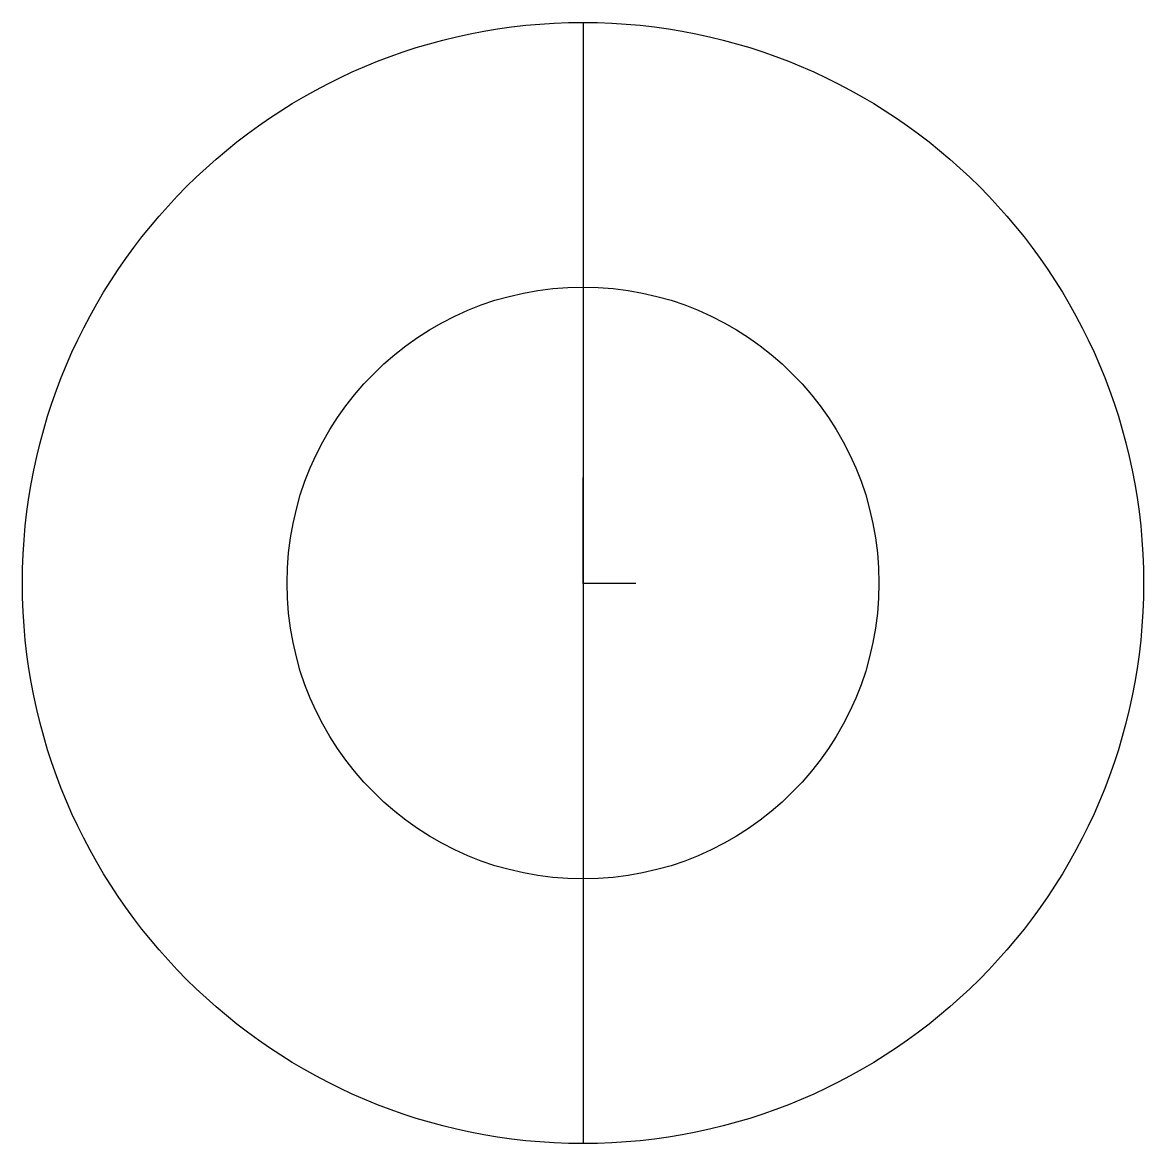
# Model space of a CAD drawing. Header units: millimetres. Extents: x -62 to 62, y -62 to 62.
import ezdxf

# ---------------------------------------------------------------- set-up
doc = ezdxf.new("R2010")
doc.units = ezdxf.units.MM
doc.header["$PDSIZE"] = -1

msp = doc.modelspace()

# ---------------------------------------------------------------- linework, layer by layer
at = {"color": 7, "linetype": 'Continuous'}
for p, q in [((0, 62.5), (0, -62.5)), ((0, 0), (0, 11.76)), ((0, 0), (5.88, 0))]:
    msp.add_line(p, q, dxfattribs=at)
for radius in [62.5, 33]:
    msp.add_circle((0, 0), radius, dxfattribs=at)
msp.add_point((0, 0), dxfattribs=at)

doc.saveas('drawing.dxf')
